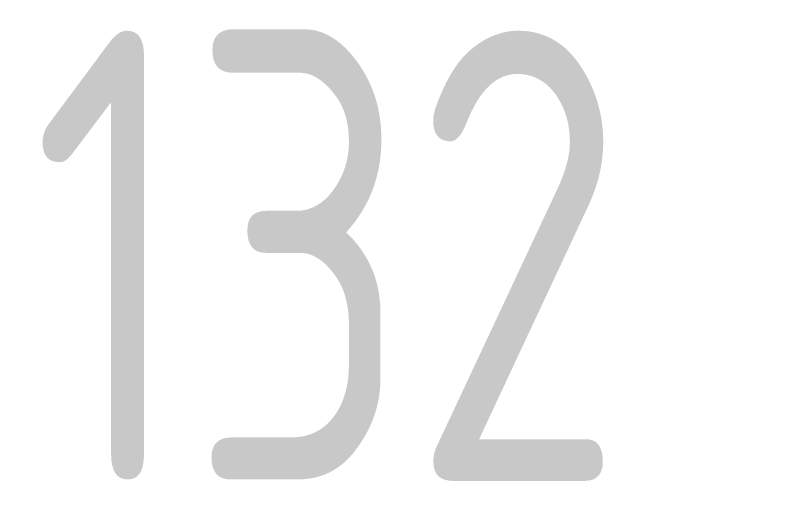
# Model space of a CAD drawing. Header units: millimetres. Extents: x -8689834 to 9419935, y 0 to 233063.
# Drawn here: x -130006 to -129490, y 111087 to 111403 of the extents above; entities that cross this region are included whole.
import ezdxf
from ezdxf import colors
from ezdxf.entities.mleader import LeaderData, LeaderLine
from ezdxf.math import Vec2, Vec3

# ---------------------------------------------------------------- set-up
doc = ezdxf.new("R2010")
doc.units = ezdxf.units.MM
doc.header["$MEASUREMENT"] = 0
doc.layers.get('0').update_dxf_attribs({"color": 250, "lineweight": 9})
doc.layers.add('АР_Отметки', color=250, linetype='Continuous', lineweight=15)
doc.layers.add('АР_Таблицы', color=250, linetype='Continuous')
doc.styles.add('ISOCPEUR', font='isocpeur.ttf', dxfattribs={"width": 0.7})
doc.styles.add('ISOCPEUR_2', font='isocpeur.ttf', dxfattribs={"width": 0.9, "height": 300})
doc.styles.add('Архитект', font='isocpeur.ttf', dxfattribs={"width": 0.8, "oblique": 8})

# ---------------------------------------------------------------- blocks, each defined once
blk = doc.blocks.new('*T692')
at = {"layer": 'АР_Таблицы', "color": 0, "linetype": 'ByBlock', "lineweight": 30, "ltscale": 100, "transparency": 16777216}
for p, q in [((0, -1500), (12954.8, -1500)), ((0, -3500), (12954.8, -3500)), ((0, -56329.23), (12954.8, -56329.23))]:
    blk.add_line(p, q, dxfattribs=at)
at = {"layer": 'АР_Таблицы', "color": 0, "linetype": 'ByBlock', "lineweight": 30, "ltscale": 500, "transparency": 16777216}
for p, q in [((0, -1500), (0, -56329.23)), ((1500, -1500), (1500, -56329.23)), ((9954.8, -1500), (9954.8, -56329.23)), ((11954.8, -1500), (11954.8, -56329.23)), ((12954.8, -1500), (12954.8, -56329.23))]:
    blk.add_line(p, q, dxfattribs=at)
at = {"layer": 'АР_Таблицы', "color": 0, "linetype": 'ByBlock', "lineweight": -2, "ltscale": 100, "transparency": 16777216}
for p, q in [((0, -4176.92), (12954.8, -4176.92)), ((0, -4853.85), (12954.8, -4853.85)), ((0, -5530.77), (12954.8, -5530.77)), ((0, -6227.69), (1500, -6227.69)), ((9954.8, -6227.69), (12954.8, -6227.69)), ((0, -6924.62), (12954.8, -6924.62)), ((0, -7621.54), (12954.8, -7621.54)), ((0, -8318.46), (12954.8, -8318.46)), ((0, -9015.38), (12954.8, -9015.38)), ((0, -9692.31), (1500, -9692.31)), ((11954.8, -9692.31), (12954.8, -9692.31)), ((0, -10369.23), (12954.8, -10369.23)), ((0, -11066.15), (1500, -11066.15)), ((11954.8, -11066.15), (12954.8, -11066.15)), ((0, -11743.08), (1500, -11743.08)), ((11954.8, -11743.08), (12954.8, -11743.08)), ((0, -12420), (1500, -12420)), ((11954.8, -12420), (12954.8, -12420)), ((0, -13096.92), (12954.8, -13096.92)), ((0, -13773.85), (12954.8, -13773.85)), ((0, -14450.77), (12954.8, -14450.77)), ((0, -15147.69), (9954.8, -15147.69)), ((11954.8, -15147.69), (12954.8, -15147.69)), ((0, -15844.62), (9954.8, -15844.62)), ((11954.8, -15844.62), (12954.8, -15844.62)), ((0, -16541.54), (9954.8, -16541.54)), ((11954.8, -16541.54), (12954.8, -16541.54)), ((0, -17238.46), (12954.8, -17238.46)), ((0, -17915.38), (12954.8, -17915.38)), ((0, -18612.31), (9954.8, -18612.31)), ((11954.8, -18612.31), (12954.8, -18612.31)), ((0, -19289.23), (12954.8, -19289.23)), ((0, -19966.15), (9954.8, -19966.15)), ((11954.8, -19966.15), (12954.8, -19966.15)), ((0, -20643.08), (12954.8, -20643.08)), ((0, -21320), (9954.8, -21320)), ((0, -21996.92), (9954.8, -21996.92)), ((11954.8, -21996.92), (12954.8, -21996.92)), ((0, -22673.85), (9954.8, -22673.85)), ((11954.8, -22673.85), (12954.8, -22673.85)), ((0, -23350.77), (1500, -23350.77)), ((11954.8, -23350.77), (12954.8, -23350.77)), ((0, -25050.77), (1500, -25050.77)), ((11954.8, -25050.77), (12954.8, -25050.77)), ((0, -25727.69), (1500, -25727.69)), ((11954.8, -25727.69), (12954.8, -25727.69)), ((0, -26404.62), (1500, -26404.62)), ((11954.8, -26404.62), (12954.8, -26404.62)), ((0, -27101.54), (1500, -27101.54)), ((11954.8, -27101.54), (12954.8, -27101.54)), ((0, -27778.46), (1500, -27778.46)), ((11954.8, -27778.46), (12954.8, -27778.46)), ((0, -28475.38), (1500, -28475.38)), ((11954.8, -28475.38), (12954.8, -28475.38)), ((0, -29172.31), (1500, -29172.31)), ((11954.8, -29172.31), (12954.8, -29172.31)), ((0, -29849.23), (1500, -29849.23)), ((11954.8, -29849.23), (12954.8, -29849.23)), ((0, -30526.15), (1500, -30526.15)), ((11954.8, -30526.15), (12954.8, -30526.15)), ((0, -31203.08), (1500, -31203.08)), ((11954.8, -31203.08), (12954.8, -31203.08)), ((0, -31900), (1500, -31900)), ((11954.8, -31900), (12954.8, -31900)), ((0, -32596.92), (1500, -32596.92)), ((11954.8, -32596.92), (12954.8, -32596.92)), ((0, -33293.85), (1500, -33293.85)), ((11954.8, -33293.85), (12954.8, -33293.85)), ((0, -33970.77), (1500, -33970.77)), ((11954.8, -33970.77), (12954.8, -33970.77)), ((0, -34647.69), (1500, -34647.69)), ((11954.8, -34647.69), (12954.8, -34647.69)), ((0, -35324.62), (1500, -35324.62)), ((11954.8, -35324.62), (12954.8, -35324.62)), ((0, -36001.54), (1500, -36001.54)), ((11954.8, -36001.54), (12954.8, -36001.54)), ((0, -36678.46), (1500, -36678.46)), ((11954.8, -36678.46), (12954.8, -36678.46)), ((0, -37355.38), (1500, -37355.38)), ((11954.8, -37355.38), (12954.8, -37355.38)), ((0, -38032.31), (1500, -38032.31)), ((11954.8, -38032.31), (12954.8, -38032.31)), ((0, -38709.23), (9954.8, -38709.23)), ((11954.8, -38709.23), (12954.8, -38709.23)), ((0, -39386.15), (1500, -39386.15)), ((11954.8, -39386.15), (12954.8, -39386.15)), ((0, -40063.08), (1500, -40063.08)), ((11954.8, -40063.08), (12954.8, -40063.08)), ((0, -40740), (1500, -40740)), ((11954.8, -40740), (12954.8, -40740)), ((0, -41416.92), (1500, -41416.92)), ((11954.8, -41416.92), (12954.8, -41416.92)), ((0, -42093.85), (1500, -42093.85)), ((11954.8, -42093.85), (12954.8, -42093.85)), ((0, -42770.77), (1500, -42770.77)), ((11954.8, -42770.77), (12954.8, -42770.77)), ((0, -43447.69), (1500, -43447.69)), ((11954.8, -43447.69), (12954.8, -43447.69)), ((0, -44124.62), (1500, -44124.62)), ((11954.8, -44124.62), (12954.8, -44124.62)), ((0, -44801.54), (1500, -44801.54)), ((11954.8, -44801.54), (12954.8, -44801.54)), ((0, -45478.46), (1500, -45478.46)), ((11954.8, -45478.46), (12954.8, -45478.46)), ((0, -46155.38), (1500, -46155.38)), ((11954.8, -46155.38), (12954.8, -46155.38)), ((0, -46832.31), (1500, -46832.31)), ((11954.8, -46832.31), (12954.8, -46832.31)), ((0, -47509.23), (1500, -47509.23)), ((11954.8, -47509.23), (12954.8, -47509.23)), ((0, -48186.15), (1500, -48186.15)), ((11954.8, -48186.15), (12954.8, -48186.15)), ((0, -48863.08), (1500, -48863.08)), ((11954.8, -48863.08), (12954.8, -48863.08)), ((0, -49540), (9954.8, -49540)), ((11954.8, -49540), (12954.8, -49540)), ((0, -50216.92), (1500, -50216.92)), ((11954.8, -50216.92), (12954.8, -50216.92)), ((0, -50893.85), (9954.8, -50893.85)), ((11954.8, -50893.85), (12954.8, -50893.85)), ((0, -51570.77), (9954.8, -51570.77)), ((11954.8, -51570.77), (12954.8, -51570.77)), ((0, -52247.69), (9954.8, -52247.69)), ((11954.8, -52247.69), (12954.8, -52247.69)), ((0, -52944.62), (9954.8, -52944.62)), ((11954.8, -52944.62), (12954.8, -52944.62)), ((0, -53621.54), (9954.8, -53621.54)), ((11954.8, -53621.54), (12954.8, -53621.54)), ((0, -54298.46), (1500, -54298.46)), ((11954.8, -54298.46), (12954.8, -54298.46)), ((0, -54975.38), (1500, -54975.38)), ((11954.8, -54975.38), (12954.8, -54975.38)), ((0, -55652.31), (1500, -55652.31))]:
    blk.add_line(p, q, dxfattribs=at)
at = {"layer": 'АР_Таблицы', "color": 0, "linetype": 'ByBlock', "lineweight": 9, "ltscale": 100, "transparency": 16777216}
for p, q in [((1500, -6227.69), (9954.8, -6227.69)), ((1500, -9692.31), (11954.8, -9692.31)), ((1500, -11066.15), (11954.8, -11066.15)), ((1500, -11743.08), (11954.8, -11743.08)), ((1500, -12420), (11954.8, -12420)), ((9954.8, -15147.69), (11954.8, -15147.69)), ((9954.8, -15844.62), (11954.8, -15844.62)), ((9954.8, -16541.54), (11954.8, -16541.54)), ((9954.8, -18612.31), (11954.8, -18612.31)), ((9954.8, -19966.15), (11954.8, -19966.15)), ((9954.8, -21320), (12954.8, -21320)), ((9954.8, -21996.92), (11954.8, -21996.92)), ((9954.8, -22673.85), (11954.8, -22673.85)), ((1500, -23350.77), (11954.8, -23350.77)), ((1500, -25050.77), (11954.8, -25050.77)), ((1500, -25727.69), (11954.8, -25727.69)), ((1500, -26404.62), (11954.8, -26404.62)), ((1500, -27101.54), (11954.8, -27101.54)), ((1500, -27778.46), (11954.8, -27778.46)), ((1500, -28475.38), (11954.8, -28475.38)), ((1500, -29172.31), (11954.8, -29172.31)), ((1500, -29849.23), (11954.8, -29849.23)), ((1500, -30526.15), (11954.8, -30526.15)), ((1500, -31203.08), (11954.8, -31203.08)), ((1500, -31900), (11954.8, -31900)), ((1500, -32596.92), (11954.8, -32596.92)), ((1500, -33293.85), (11954.8, -33293.85)), ((1500, -33970.77), (11954.8, -33970.77)), ((1500, -34647.69), (11954.8, -34647.69)), ((1500, -35324.62), (11954.8, -35324.62)), ((1500, -36001.54), (11954.8, -36001.54)), ((1500, -36678.46), (11954.8, -36678.46)), ((1500, -37355.38), (11954.8, -37355.38)), ((1500, -38032.31), (11954.8, -38032.31)), ((9954.8, -38709.23), (11954.8, -38709.23)), ((1500, -39386.15), (11954.8, -39386.15)), ((1500, -40063.08), (11954.8, -40063.08)), ((1500, -40740), (11954.8, -40740)), ((1500, -41416.92), (11954.8, -41416.92)), ((1500, -42093.85), (11954.8, -42093.85)), ((1500, -42770.77), (11954.8, -42770.77)), ((1500, -43447.69), (11954.8, -43447.69)), ((1500, -44124.62), (11954.8, -44124.62)), ((1500, -44801.54), (11954.8, -44801.54)), ((1500, -45478.46), (11954.8, -45478.46)), ((1500, -46155.38), (11954.8, -46155.38)), ((1500, -46832.31), (11954.8, -46832.31)), ((1500, -47509.23), (11954.8, -47509.23)), ((1500, -48186.15), (11954.8, -48186.15)), ((1500, -48863.08), (11954.8, -48863.08)), ((9954.8, -49540), (11954.8, -49540)), ((1500, -50216.92), (11954.8, -50216.92)), ((9954.8, -50893.85), (11954.8, -50893.85)), ((9954.8, -51570.77), (11954.8, -51570.77)), ((9954.8, -52247.69), (11954.8, -52247.69)), ((9954.8, -52944.62), (11954.8, -52944.62)), ((9954.8, -53621.54), (11954.8, -53621.54)), ((1500, -54298.46), (11954.8, -54298.46)), ((1500, -54975.38), (11954.8, -54975.38)), ((9954.8, -55652.31), (11954.8, -55652.31))]:
    blk.add_line(p, q, dxfattribs=at)
at = {"layer": 'АР_Таблицы', "color": 0, "linetype": 'ByBlock', "lineweight": 13, "ltscale": 100, "transparency": 16777216}
for p, q in [((1500, -55652.31), (9954.8, -55652.31)), ((11954.8, -55652.31), (12954.8, -55652.31))]:
    blk.add_line(p, q, dxfattribs=at)
at = {"layer": 'АР_Таблицы', "ltscale": 100, "transparency": 16777216}
for s, insert, char_height, width, attachment_point, style in [('Экспликация помещений 1-го этажа', (6477.4, -750), 500, 12854.7987, 5, 'ISOCPEUR'), ('Номер поме- щения', (750, -2500), 300, 1400, 5, 'ISOCPEUR'), ('Кат. помещения', (12454.8, -2500), 300, 900, 5, 'ISOCPEUR'), ('Площадь м2', (10954.8, -2500), 350, 1900, 5, 'ISOCPEUR'), ('Наименование', (5727.4, -2500), 300, 8354.7987, 5, 'ISOCPEUR'), ('Тамбур', (1750, -3838.46), 300, 7954.7987, 4, 'ISOCPEUR'), ('101', (750, -3838.46), 300, 1223.0769, 5, 'ISOCPEUR'), ('35.02', (10954.8, -3838.46), 300, 1500, 5, 'ISOCPEUR'), ('Коридор с рекреацией', (1750, -4515.38), 300, 7954.7987, 4, 'ISOCPEUR'), ('277,54', (10954.8, -4515.38), 300, 1500, 5, 'ISOCPEUR'), ('102', (750, -4515.38), 300, 1223.0769, 5, 'ISOCPEUR'), ('Санузел для МГН', (1750, -5192.31), 300, 7954.7987, 4, 'ISOCPEUR'), ('5,23', (10954.8, -5192.31), 300, 1500, 5, 'ISOCPEUR'), ('103', (750, -5192.31), 300, 1223.0769, 5, 'ISOCPEUR'), ('Административный кабинет тип 1 (начальная школа)', (1750, -5879.23), 300, 7954.7987, 4, 'ISOCPEUR'), ('25,91', (10954.8, -5879.23), 300, 1500, 5, 'ISOCPEUR'), ('104', (750, -5879.23), 300, 1223.0769, 5, 'ISOCPEUR'), ('Санузел для девочек (начальная школа)', (1750, -6576.15), 300, 7954.7987, 4, 'ISOCPEUR'), ('23,25', (10954.8, -6576.15), 300, 1500, 5, 'ISOCPEUR'), ('106', (750, -6576.15), 300, 1223.0769, 5, 'ISOCPEUR'), ('Гардеробная для обучающихся (основная и старшая школа)', (1750, -7273.08), 300, 7954.7987, 4, 'ISOCPEUR'), ('97,54', (10954.8, -7273.08), 300, 1500, 5, 'ISOCPEUR'), ('107', (750, -7273.08), 300, 1223.0769, 5, 'ISOCPEUR'), ('Гардеробная для обучающихся (основная и старшая школа)', (1750, -7970), 300, 7954.7987, 4, 'ISOCPEUR'), ('108', (750, -7970), 300, 1223.0769, 5, 'ISOCPEUR'), ('35.25', (10954.8, -7970), 300, 1500, 5, 'ISOCPEUR'), ('Гардеробная для обучающихся (начальная школа)', (1750, -8666.92), 300, 7954.7987, 4, 'ISOCPEUR'), ('57.49', (10954.8, -8666.92), 300, 1500, 5, 'ISOCPEUR'), ('109', (750, -8666.92), 300, 1223.0769, 5, 'ISOCPEUR'), ('Лестничная клетка (Л1)', (1750, -9353.85), 300, 7954.7987, 4, 'ISOCPEUR'), ('110', (750, -9353.85), 300, 1223.0769, 5, 'ISOCPEUR'), ('24.50', (10954.8, -9353.85), 300, 1500, 5, 'ISOCPEUR'), ('Коридор', (1750, -10030.77), 300, 7954.7987, 4, 'ISOCPEUR'), ('77,66', (10954.8, -10030.77), 300, 1500, 5, 'ISOCPEUR'), ('111', (750, -10030.77), 300, 1223.0769, 5, 'ISOCPEUR'), ('Санузел для мальчиков (начальная школа)', (1750, -10717.69), 300, 7954.7987, 4, 'ISOCPEUR'), ('12,44', (10954.8, -10717.69), 300, 1500, 5, 'ISOCPEUR'), ('112', (750, -10717.69), 300, 1223.0769, 5, 'ISOCPEUR'), ('Санузел для персонала', (1750, -11404.62), 300, 7954.7987, 4, 'ISOCPEUR'), ('113', (750, -11404.62), 300, 1223.0769, 5, 'ISOCPEUR'), ('2.78', (10954.8, -11404.62), 300, 1500, 5, 'ISOCPEUR'), ('Учебные кабинеты (начальная школа)', (1750, -12081.54), 300, 7954.7987, 4, 'ISOCPEUR'), ('114', (750, -12081.54), 300, 1223.0769, 5, 'ISOCPEUR'), ('60.20', (10954.8, -12081.54), 300, 1500, 5, 'ISOCPEUR'), ('Учебные кабинеты (начальная школа)', (1750, -12758.46), 300, 7954.7987, 4, 'ISOCPEUR'), ('115', (750, -12758.46), 300, 1223.0769, 5, 'ISOCPEUR'), ('58.33', (10954.8, -12758.46), 300, 1500, 5, 'ISOCPEUR'), ('Учебные кабинеты (начальная школа)', (1750, -13435.38), 300, 7954.7987, 4, 'ISOCPEUR'), ('58.22', (10954.8, -13435.38), 300, 1500, 5, 'ISOCPEUR'), ('117', (750, -13435.38), 300, 1223.0769, 5, 'ISOCPEUR'), ('ПУИ', (1750, -14112.31), 300, 7954.7987, 4, 'ISOCPEUR'), ('118', (750, -14112.31), 300, 1223.0769, 5, 'ISOCPEUR'), ('2.78', (10954.8, -14112.31), 300, 1500, 5, 'ISOCPEUR'), ('{\\C1;В4}', (12454.8, -14112.31), 300, 900, 5, 'ISOCPEUR'), ('Санузел для девочек (начальная школа)', (1750, -14799.23), 300, 7954.7987, 4, 'ISOCPEUR'), ('119', (750, -14799.23), 300, 1223.0769, 5, 'ISOCPEUR'), ('12.44', (10954.8, -14799.23), 300, 1500, 5, 'ISOCPEUR'), ('Коридор с рекреацией (основная и старшая школа)', (1750, -15496.15), 300, 7954.7987, 4, 'ISOCPEUR'), ('120', (750, -15496.15), 300, 1223.0769, 5, 'ISOCPEUR'), ('95.10', (10954.8, -15496.15), 300, 1500, 5, 'ISOCPEUR'), ('Комната охраны (с диспетчерским пунктом)', (1750, -16193.08), 300, 7954.7987, 4, 'ISOCPEUR'), ('122', (750, -16193.08), 300, 1223.0769, 5, 'ISOCPEUR'), ('23.43', (10954.8, -16193.08), 300, 1500, 5, 'ISOCPEUR'), ('Гардеробная комната (для учителей)', (1750, -16890), 300, 7954.7987, 4, 'ISOCPEUR'), ('123', (750, -16890), 300, 1223.0769, 5, 'ISOCPEUR'), ('9.86', (10954.8, -16890), 300, 1500, 5, 'ISOCPEUR'), ('Помещение связи', (1750, -17576.92), 300, 7954.7987, 4, 'ISOCPEUR'), ('9,47', (10954.8, -17576.92), 300, 1500, 5, 'ISOCPEUR'), ('124', (750, -17576.92), 300, 1223.0769, 5, 'ISOCPEUR'), ('{\\Q0;\\W0.7;\\C1;В4}', (12454.8, -17576.92), 300, 900, 5, 'Архитект'), ('Санузел для мальчиков (начальная школа)', (1750, -18263.85), 300, 7954.7987, 4, 'ISOCPEUR'), ('21,73', (10954.8, -18263.85), 300, 1500, 5, 'ISOCPEUR'), ('125', (750, -18263.85), 300, 1223.0769, 5, 'ISOCPEUR'), ('Учебные кабинеты (начальная школа)', (1750, -18950.77), 300, 7954.7987, 4, 'ISOCPEUR'), ('57,26', (10954.8, -18950.77), 300, 1500, 5, 'ISOCPEUR'), ('127', (750, -18950.77), 300, 1223.0769, 5, 'ISOCPEUR'), ('Учебные кабинеты (начальная школа)', (1750, -19627.69), 300, 7954.7987, 4, 'ISOCPEUR'), ('53,71', (10954.8, -19627.69), 300, 1500, 5, 'ISOCPEUR'), ('128', (750, -19627.69), 300, 1223.0769, 5, 'ISOCPEUR'), ('Учебные кабинеты (начальная школа)', (1750, -20304.62), 300, 7954.7987, 4, 'ISOCPEUR'), ('58,81', (10954.8, -20304.62), 300, 1500, 5, 'ISOCPEUR'), ('129', (750, -20304.62), 300, 1223.0769, 5, 'ISOCPEUR'), ('Коридор с рекреацией', (1750, -20981.54), 300, 7954.7987, 4, 'ISOCPEUR'), ('117,57', (10954.8, -20981.54), 300, 1500, 5, 'ISOCPEUR'), ('130', (750, -20981.54), 300, 1223.0769, 5, 'ISOCPEUR'), ('27,18', (10954.8, -21658.46), 300, 1500, 5, 'ISOCPEUR'), ('131', (750, -21658.46), 300, 1223.0769, 5, 'ISOCPEUR'), ('Лестничная клетка Тип Н2', (1750, -21658.46), 300, 7954.7987, 4, 'ISOCPEUR'), ('42,02', (10954.8, -22335.38), 300, 1500, 5, 'ISOCPEUR'), ('Вестибюль', (1750, -22335.38), 300, 7954.7987, 4, 'ISOCPEUR'), ('132', (750, -22335.38), 300, 1223.0769, 5, 'ISOCPEUR'), ('Электрощитовая', (1750, -23012.31), 300, 7954.7987, 4, 'ISOCPEUR'), ('16,24', (10954.8, -23012.31), 300, 1500, 5, 'ISOCPEUR'), ('133', (750, -23012.31), 300, 1223.0769, 5, 'ISOCPEUR'), ('{\\C240;\\c2367469;В3}', (12454.8, -23012.31), 300, 900, 5, 'ISOCPEUR'), ('Место для приготовления дезинфицирующих растворов и хранения уборочного инвентаря, предназначенных для помещений медицинского назначения', (1750, -24200.77), 300, 7954.7987, 4, 'ISOCPEUR'), ('7,76', (10954.8, -24200.77), 300, 1500, 5, 'ISOCPEUR'), ('134', (750, -24200.77), 300, 1223.0769, 5, 'ISOCPEUR'), ('{\\C1;В4}', (12454.8, -24200.77), 300, 900, 5, 'ISOCPEUR'), ('Туалет медблока', (1750, -25389.23), 300, 7954.7987, 4, 'ISOCPEUR'), ('4,31', (10954.8, -25389.23), 300, 1500, 5, 'ISOCPEUR'), ('134.1', (750, -25389.23), 300, 1223.0769, 5, 'ISOCPEUR'), ('Кабинет врача', (1750, -26066.15), 300, 7954.7987, 4, 'ISOCPEUR'), ('27,00', (10954.8, -26066.15), 300, 1500, 5, 'ISOCPEUR'), ('135', (750, -26066.15), 300, 1223.0769, 5, 'ISOCPEUR'), ('Процедурный (прививочный) кабинет', (1750, -26753.08), 300, 7954.7987, 4, 'ISOCPEUR'), ('20,88', (10954.8, -26753.08), 300, 1500, 5, 'ISOCPEUR'), ('136', (750, -26753.08), 300, 1223.0769, 5, 'ISOCPEUR'), ('Коридор', (1750, -27440), 300, 7954.7987, 4, 'ISOCPEUR'), ('26,06', (10954.8, -27440), 300, 1500, 5, 'ISOCPEUR'), ('137', (750, -27440), 300, 1223.0769, 5, 'ISOCPEUR'), ('Комната инструктора ', (1750, -28126.92), 300, 7954.7987, 4, 'ISOCPEUR'), ('12,07', (10954.8, -28126.92), 300, 1500, 5, 'ISOCPEUR'), ('138', (750, -28126.92), 300, 1223.0769, 5, 'ISOCPEUR'), ('Санузел с душем', (1750, -28823.85), 300, 7954.7987, 4, 'ISOCPEUR'), ('7,03', (10954.8, -28823.85), 300, 1500, 5, 'ISOCPEUR'), ('138.1', (750, -28823.85), 300, 1223.0769, 5, 'ISOCPEUR'), ('6,79', (10954.8, -29510.77), 300, 1500, 5, 'ISOCPEUR'), ('ПУИ', (1750, -29510.77), 300, 7954.7987, 4, 'ISOCPEUR'), ('139', (750, -29510.77), 300, 1223.0769, 5, 'ISOCPEUR'), ('{\\C1;В4}', (12454.8, -29510.77), 300, 900, 5, 'ISOCPEUR'), ('Санузел для персонала', (1750, -30187.69), 300, 7954.7987, 4, 'ISOCPEUR'), ('3,27', (10954.8, -30187.69), 300, 1500, 5, 'ISOCPEUR'), ('140', (750, -30187.69), 300, 1223.0769, 5, 'ISOCPEUR'), ('Помещение связи', (1750, -30864.62), 300, 7954.7987, 4, 'ISOCPEUR'), ('12,01', (10954.8, -30864.62), 300, 1500, 5, 'ISOCPEUR'), ('141', (750, -30864.62), 300, 1223.0769, 5, 'ISOCPEUR'), ('{\\C240;\\c2367469;В3}', (12454.8, -30864.62), 300, 900, 5, 'ISOCPEUR'), ('Помещение для персонала ', (1750, -31551.54), 300, 7954.7987, 4, 'ISOCPEUR'), ('11,87', (10954.8, -31551.54), 300, 1500, 5, 'ISOCPEUR'), ('142', (750, -31551.54), 300, 1223.0769, 5, 'ISOCPEUR'), ('Санузел для персонала', (1750, -32248.46), 300, 7954.7987, 4, 'ISOCPEUR'), ('2,01', (10954.8, -32248.46), 300, 1500, 5, 'ISOCPEUR'), ('142.1', (750, -32248.46), 300, 1223.0769, 5, 'ISOCPEUR'), ('Душевая', (1750, -32945.38), 300, 7954.7987, 4, 'ISOCPEUR'), ('2,29', (10954.8, -32945.38), 300, 1500, 5, 'ISOCPEUR'), ('142.2', (750, -32945.38), 300, 1223.0769, 5, 'ISOCPEUR'), ('4,85', (10954.8, -33632.31), 300, 1500, 5, 'ISOCPEUR'), ('143', (750, -33632.31), 300, 1223.0769, 5, 'ISOCPEUR'), ('ПУИ', (1750, -33632.31), 300, 7954.7987, 4, 'ISOCPEUR'), ('{\\C1;В4}', (12454.8, -33632.31), 300, 900, 5, 'ISOCPEUR'), ('Помещение для временного хранения пищевых отходов', (1750, -34309.23), 300, 7954.7987, 4, 'ISOCPEUR'), ('6,01', (10954.8, -34309.23), 300, 1500, 5, 'ISOCPEUR'), ('144', (750, -34309.23), 300, 1223.0769, 5, 'ISOCPEUR'), ('{\\C1;В4}', (12454.8, -34309.23), 300, 900, 5, 'ISOCPEUR'), ('Кладовая и моечная оборотной тары', (1750, -34986.15), 300, 7954.7987, 4, 'ISOCPEUR'), ('6,92', (10954.8, -34986.15), 300, 1500, 5, 'ISOCPEUR'), ('145', (750, -34986.15), 300, 1223.0769, 5, 'ISOCPEUR'), ('{\\C1;В4}', (12454.8, -34986.15), 300, 900, 5, 'ISOCPEUR'), ('Загрузочный цех', (1750, -35663.08), 300, 7954.7987, 4, 'ISOCPEUR'), ('7,45', (10954.8, -35663.08), 300, 1500, 5, 'ISOCPEUR'), ('146', (750, -35663.08), 300, 1223.0769, 5, 'ISOCPEUR'), ('{\\C1;В4}', (12454.8, -35663.08), 300, 900, 5, 'ISOCPEUR'), ('Коридор ', (1750, -36340), 300, 7954.7987, 4, 'ISOCPEUR'), ('28,66', (10954.8, -36340), 300, 1500, 5, 'ISOCPEUR'), ('147', (750, -36340), 300, 1223.0769, 5, 'ISOCPEUR'), ('Помещение с холодильным оборудованием', (1750, -37016.92), 300, 7954.7987, 4, 'ISOCPEUR'), ('26,78', (10954.8, -37016.92), 300, 1500, 5, 'ISOCPEUR'), ('147.1', (750, -37016.92), 300, 1223.0769, 5, 'ISOCPEUR'), ('{\\C1;В3}', (12454.8, -37016.92), 300, 900, 5, 'ISOCPEUR'), ('Кладовая сухих продуктов', (1750, -37693.85), 300, 7954.7987, 4, 'ISOCPEUR'), ('10,81', (10954.8, -37693.85), 300, 1500, 5, 'ISOCPEUR'), ('148', (750, -37693.85), 300, 1223.0769, 5, 'ISOCPEUR'), ('{\\C1;В3}', (12454.8, -37693.85), 300, 900, 5, 'ISOCPEUR'), ('Доготовочный цех', (1750, -38370.77), 300, 7954.7987, 4, 'ISOCPEUR'), ('15,16', (10954.8, -38370.77), 300, 1500, 5, 'ISOCPEUR'), ('149', (750, -38370.77), 300, 1223.0769, 5, 'ISOCPEUR'), ('{\\C1;В3}', (12454.8, -38370.77), 300, 900, 5, 'ISOCPEUR'), ('Горячий цех', (1750, -39047.69), 300, 7954.7987, 4, 'ISOCPEUR'), ('39,25', (10954.8, -39047.69), 300, 1500, 5, 'ISOCPEUR'), ('{\\C1;В3}', (12454.8, -39047.69), 300, 900, 5, 'ISOCPEUR'), ('150', (750, -39047.69), 300, 1223.0769, 5, 'ISOCPEUR'), ('Моечная для кухонной посуды', (1750, -39724.62), 300, 7954.7987, 4, 'ISOCPEUR'), ('9,75', (10954.8, -39724.62), 300, 1500, 5, 'ISOCPEUR'), ('{\\C1;Д}', (12454.8, -39724.62), 300, 900, 5, 'ISOCPEUR'), ('151', (750, -39724.62), 300, 1223.0769, 5, 'ISOCPEUR'), ('Моечная для столовой посуды', (1750, -40401.54), 300, 7954.7987, 4, 'ISOCPEUR'), ('34,78', (10954.8, -40401.54), 300, 1500, 5, 'ISOCPEUR'), ('{\\C1;Д}', (12454.8, -40401.54), 300, 900, 5, 'ISOCPEUR'), ('152', (750, -40401.54), 300, 1223.0769, 5, 'ISOCPEUR'), ('Предмоечная ', (1750, -41078.46), 300, 7954.7987, 4, 'ISOCPEUR'), ('5,48', (10954.8, -41078.46), 300, 1500, 5, 'ISOCPEUR'), ('{\\C1;Д}', (12454.8, -41078.46), 300, 900, 5, 'ISOCPEUR'), ('152.1', (750, -41078.46), 300, 1223.0769, 5, 'ISOCPEUR'), ('Холодный цех', (1750, -41755.38), 300, 7954.7987, 4, 'ISOCPEUR'), ('15,96', (10954.8, -41755.38), 300, 1500, 5, 'ISOCPEUR'), ('153', (750, -41755.38), 300, 1223.0769, 5, 'ISOCPEUR'), ('{\\C1;В3}', (12454.8, -41755.38), 300, 900, 5, 'ISOCPEUR'), ('178,91', (10954.8, -42432.31), 300, 1500, 5, 'ISOCPEUR'), ('Обеденный зал', (1750, -42432.31), 300, 7954.7987, 4, 'ISOCPEUR'), ('154', (750, -42432.31), 300, 1223.0769, 5, 'ISOCPEUR'), ('11,10', (10954.8, -43109.23), 300, 1500, 5, 'ISOCPEUR'), ('Раздевальная для мальчиков', (1750, -43109.23), 300, 7954.7987, 4, 'ISOCPEUR'), ('155', (750, -43109.23), 300, 1223.0769, 5, 'ISOCPEUR'), ('Санузел для мальчиков', (1750, -43786.15), 300, 7954.7987, 4, 'ISOCPEUR'), ('2,16', (10954.8, -43786.15), 300, 1500, 5, 'ISOCPEUR'), ('156', (750, -43786.15), 300, 1223.0769, 5, 'ISOCPEUR'), ('Санузел для девочек', (1750, -44463.08), 300, 7954.7987, 4, 'ISOCPEUR'), ('2,10', (10954.8, -44463.08), 300, 1500, 5, 'ISOCPEUR'), ('157', (750, -44463.08), 300, 1223.0769, 5, 'ISOCPEUR'), ('Душевые для мальчиков', (1750, -45140), 300, 7954.7987, 4, 'ISOCPEUR'), ('4,15', (10954.8, -45140), 300, 1500, 5, 'ISOCPEUR'), ('158', (750, -45140), 300, 1223.0769, 5, 'ISOCPEUR'), ('Душевые для девочек', (1750, -45816.92), 300, 7954.7987, 4, 'ISOCPEUR'), ('4,16', (10954.8, -45816.92), 300, 1500, 5, 'ISOCPEUR'), ('159', (750, -45816.92), 300, 1223.0769, 5, 'ISOCPEUR'), ('Санузел для мальчиков', (1750, -46493.85), 300, 7954.7987, 4, 'ISOCPEUR'), ('8,71', (10954.8, -46493.85), 300, 1500, 5, 'ISOCPEUR'), ('160', (750, -46493.85), 300, 1223.0769, 5, 'ISOCPEUR'), ('Санузел для девочек', (1750, -47170.77), 300, 7954.7987, 4, 'ISOCPEUR'), ('9,76', (10954.8, -47170.77), 300, 1500, 5, 'ISOCPEUR'), ('161', (750, -47170.77), 300, 1223.0769, 5, 'ISOCPEUR'), ('17,10', (10954.8, -47847.69), 300, 1500, 5, 'ISOCPEUR'), ('Раздевальная для девочек', (1750, -47847.69), 300, 7954.7987, 4, 'ISOCPEUR'), ('162', (750, -47847.69), 300, 1223.0769, 5, 'ISOCPEUR'), ('Лестничная клетка (Л1)', (1750, -48524.62), 300, 7954.7987, 4, 'ISOCPEUR'), ('21,00', (10954.8, -48524.62), 300, 1500, 5, 'ISOCPEUR'), ('163', (750, -48524.62), 300, 1223.0769, 5, 'ISOCPEUR'), ('Техническое помещение', (1750, -49201.54), 300, 7954.7987, 4, 'ISOCPEUR'), ('164', (750, -49201.54), 300, 1223.0769, 5, 'ISOCPEUR'), ('4.16', (10954.8, -49201.54), 300, 1500, 5, 'ISOCPEUR'), ('{\\C1;В4}', (12454.8, -49201.54), 300, 900, 5, 'ISOCPEUR'), ('Снарядная', (1750, -49878.46), 300, 7954.7987, 4, 'ISOCPEUR'), ('21,21', (10954.8, -49878.46), 300, 1500, 5, 'ISOCPEUR'), ('{\\C1;В3}', (12454.8, -49878.46), 300, 900, 5, 'ISOCPEUR'), ('165', (750, -49878.46), 300, 1223.0769, 5, 'ISOCPEUR'), ('{\\C256;\\c0;ПУИ}', (1750, -50555.38), 300, 7954.7987, 4, 'ISOCPEUR'), ('166', (750, -50555.38), 300, 1223.0769, 5, 'ISOCPEUR'), ('4.30', (10954.8, -50555.38), 300, 1500, 5, 'ISOCPEUR'), ('{\\C1;В4}', (12454.8, -50555.38), 300, 900, 5, 'ISOCPEUR'), ('Универсальный спортивный зал', (1750, -51232.31), 300, 7954.7987, 4, 'ISOCPEUR'), ('167', (750, -51232.31), 300, 1223.0769, 5, 'ISOCPEUR'), ('270.82', (10954.8, -51232.31), 300, 1500, 5, 'ISOCPEUR'), ('Лестничная клетка (Л1)', (1750, -51909.23), 300, 7954.7987, 4, 'ISOCPEUR'), ('168', (750, -51909.23), 300, 1223.0769, 5, 'ISOCPEUR'), ('25.50', (10954.8, -51909.23), 300, 1500, 5, 'ISOCPEUR'), ('Коридор и рекреация (основная и старшая школа)', (1750, -52596.15), 300, 7954.7987, 4, 'ISOCPEUR'), ('281.24', (10954.8, -52596.15), 300, 1500, 5, 'ISOCPEUR'), ('169', (750, -52596.15), 300, 1223.0769, 5, 'ISOCPEUR'), ('Тех. помещение', (1750, -53283.08), 300, 7954.7987, 4, 'ISOCPEUR'), ('171', (750, -53283.08), 300, 1223.0769, 5, 'ISOCPEUR'), ('3.93', (10954.8, -53283.08), 300, 1500, 5, 'ISOCPEUR'), ('{\\C1;В4}', (12454.8, -53283.08), 300, 900, 5, 'ISOCPEUR'), ('Лестничная клетка (Л1)', (1750, -53960), 300, 7954.7987, 4, 'ISOCPEUR'), ('172', (750, -53960), 300, 1223.0769, 5, 'ISOCPEUR'), ('21.00', (10954.8, -53960), 300, 1500, 5, 'ISOCPEUR'), ('Тамбур', (1750, -54636.92), 300, 7954.7987, 4, 'ISOCPEUR'), ('172.1', (750, -54636.92), 300, 1223.0769, 5, 'ISOCPEUR')]:
    blk.add_mtext(s, dxfattribs=dict(at, insert=insert, char_height=char_height, width=width, attachment_point=attachment_point, style=style))
at = {"layer": 'АР_Таблицы', "ltscale": 500, "transparency": 16777216}
for s, insert, char_height, width, attachment_point, style in [('4.48', (10954.8, -54636.92), 300, 1500, 5, 'ISOCPEUR'), ('{\\Q0;\\W0.7;Электрощитовая}', (1750, -55313.85), 300, 7954.7987, 4, 'Архитект'), ('173', (750, -55313.85), 300, 1223.0769, 5, 'ISOCPEUR'), ('17.34', (10954.8, -55313.85), 300, 1500, 5, 'ISOCPEUR'), ('{\\C240;\\c2367469;В3}', (12454.8, -55313.85), 300, 900, 5, 'ISOCPEUR'), ('Всего', (9704.8, -55990.77), 300, 7954.7987, 6, 'ISOCPEUR'), ('2667.3', (10954.8, -55990.77), 250, 1980, 5, 'ISOCPEUR_2')]:
    blk.add_mtext(s, dxfattribs=dict(at, insert=insert, char_height=char_height, width=width, attachment_point=attachment_point, style=style))
blk = doc.blocks.new('_DotSmall')
at = {"color": 0, "linetype": 'ByBlock', "const_width": 0.5}
blk.add_lwpolyline([(-0.0625, 0, 1), (0.0625, 0, 1)], format="xyb", close=True, dxfattribs=at)

msp = doc.modelspace()

# ---------------------------------------------------------------- block references
msp.add_blockref('*T692', (-130547, 133578.4))

# ---------------------------------------------------------------- leaders
at = {"layer": 'АР_Отметки'}
ml = msp.add_multileader_mtext('Standard', dxfattribs=at)
ml.set_content('-0,180', color=256, style='ISOCPEUR')
ml.set_leader_properties(color=256, linetype='Continuous', lineweight=-1)
ml.set_arrow_properties(name='DOTSMALL')
ml.build(insert=Vec2(0, 0))
ml.multileader.update_dxf_attribs({"has_text_frame": 1, "text_left_attachment_type": 4, "text_right_attachment_type": 4, "dogleg_length": 100, "arrow_head_size": 180})
ctx = ml.context
ctx.base_point, ctx.char_height, ctx.arrow_head_size, ctx.landing_gap_size, ctx.plane_origin = Vec3(-187330.859, 132104.907), 250, 180, 50, Vec3(-189492.071, 131156.158)
ctx.left_attachment, ctx.right_attachment = 4, 4
notes = []
notes.append((ctx, [(0, (0, 0, 0), (0, 0), (1, 0), 1, [])]))
ctx.mtext.insert, ctx.mtext.width, ctx.mtext.line_spacing_style, ctx.mtext.flow_direction = Vec3(-187280.859, 132438.24), 852.69703, 2, 5
ml = msp.add_multileader_mtext('Standard', dxfattribs=at)
ml.set_content('-1,140', color=256, style='ISOCPEUR')
ml.set_leader_properties(color=256, linetype='Continuous', lineweight=-1)
ml.set_arrow_properties(name='DOTSMALL')
ml.build(insert=Vec2(0, 0))
ml.multileader.update_dxf_attribs({"has_text_frame": 1, "text_left_attachment_type": 4, "text_right_attachment_type": 4, "dogleg_length": 100, "arrow_head_size": 180})
ctx = ml.context
ctx.base_point, ctx.char_height, ctx.arrow_head_size, ctx.landing_gap_size, ctx.plane_origin = Vec3(-177632.947, 129806.927), 250, 180, 50, Vec3(-177725.514, 129707.918)
ctx.left_attachment, ctx.right_attachment = 4, 4
notes.append((ctx, [(0, (0, 0, 0), (0, 0), (1, 0), 1, [])]))
ctx.mtext.insert, ctx.mtext.width, ctx.mtext.line_spacing_style, ctx.mtext.flow_direction = Vec3(-177582.947, 130140.261), 852.69703, 2, 5
ml = msp.add_multileader_mtext('Standard', dxfattribs=at)
ml.set_content('-0,180', color=256, style='ISOCPEUR')
ml.set_leader_properties(color=256, linetype='Continuous', lineweight=-1)
ml.set_arrow_properties(name='DOTSMALL')
ml.build(insert=Vec2(0, 0))
ml.multileader.update_dxf_attribs({"has_text_frame": 1, "text_left_attachment_type": 4, "text_right_attachment_type": 4, "dogleg_length": 100, "arrow_head_size": 180})
ctx = ml.context
ctx.base_point, ctx.char_height, ctx.arrow_head_size, ctx.landing_gap_size, ctx.plane_origin = Vec3(-186007.86, 129680.963), 250, 180, 50, Vec3(-188169.073, 128732.214)
ctx.left_attachment, ctx.right_attachment = 4, 4
notes.append((ctx, [(0, (0, 0, 0), (0, 0), (1, 0), 1, [])]))
ctx.mtext.insert, ctx.mtext.width, ctx.mtext.line_spacing_style, ctx.mtext.flow_direction = Vec3(-185957.86, 130014.296), 852.69703, 2, 5
ml = msp.add_multileader_mtext('Standard', dxfattribs=at)
ml.set_content('Л.4', color=256, style='ISOCPEUR')
ml.set_leader_properties(color=256, linetype='Continuous', lineweight=-1)
ml.set_arrow_properties(name='DOTSMALL')
ml.build(insert=Vec2(0, 0))
ml.multileader.update_dxf_attribs({"has_text_frame": 1, "text_left_attachment_type": 4, "text_right_attachment_type": 4, "dogleg_length": 100, "arrow_head_size": 180})
ctx = ml.context
ctx.base_point, ctx.char_height, ctx.arrow_head_size, ctx.landing_gap_size, ctx.plane_origin = Vec3(-184816.284, 129601.585), 250, 180, 50, Vec3(-159580.366, 117978.465)
ctx.left_attachment, ctx.right_attachment = 4, 4
notes.append((ctx, [(0, (0, 0, 0), (0, 0), (1, 0), 1, [])]))
ctx.mtext.insert, ctx.mtext.width, ctx.mtext.line_spacing_style, ctx.mtext.flow_direction = Vec3(-184766.284, 129934.918), 852.69703, 2, 5
ml = msp.add_multileader_mtext('Standard', dxfattribs=at)
ml.set_content('-0,180', color=256, style='ISOCPEUR')
ml.set_leader_properties(color=256, linetype='Continuous', lineweight=-1)
ml.set_arrow_properties(name='DOTSMALL')
ml.build(insert=Vec2(0, 0))
ml.multileader.update_dxf_attribs({"has_text_frame": 1, "text_left_attachment_type": 4, "text_right_attachment_type": 4, "dogleg_length": 100, "arrow_head_size": 180})
ctx = ml.context
ctx.base_point, ctx.char_height, ctx.arrow_head_size, ctx.landing_gap_size, ctx.plane_origin = Vec3(-195902.064, 128915.242), 250, 180, 50, Vec3(-198063.277, 127966.493)
ctx.left_attachment, ctx.right_attachment = 4, 4
notes.append((ctx, [(0, (0, 0, 0), (0, 0), (1, 0), 1, [])]))
ctx.mtext.insert, ctx.mtext.width, ctx.mtext.line_spacing_style, ctx.mtext.flow_direction = Vec3(-195852.064, 129248.575), 852.69703, 2, 5
ml = msp.add_multileader_mtext('Standard', dxfattribs=at)
ml.set_content('-1,140', color=256, style='ISOCPEUR')
ml.set_leader_properties(color=256, linetype='Continuous', lineweight=-1)
ml.set_arrow_properties(name='DOTSMALL')
ml.build(insert=Vec2(0, 0))
ml.multileader.update_dxf_attribs({"has_text_frame": 1, "text_left_attachment_type": 4, "text_right_attachment_type": 4, "dogleg_length": 100, "arrow_head_size": 180})
ctx = ml.context
ctx.base_point, ctx.char_height, ctx.arrow_head_size, ctx.landing_gap_size, ctx.plane_origin = Vec3(-180313.722, 128673.322, 0), 250, 180, 50, Vec3(-180395.116, 128959.463, 0)
ctx.left_attachment, ctx.right_attachment = 4, 4
notes.append((ctx, [(0, (0, 0, 0), (0, 0), (1, 0), 1, [])]))
ctx.mtext.insert, ctx.mtext.width, ctx.mtext.line_spacing_style, ctx.mtext.flow_direction = Vec3(-180263.722, 129006.655, 0), 852.69703, 2, 5
ml = msp.add_multileader_mtext('Standard', dxfattribs=at)
ml.set_content('Л.5', color=256, style='ISOCPEUR')
ml.set_leader_properties(color=256, linetype='Continuous', lineweight=-1)
ml.set_arrow_properties(name='DOTSMALL')
ml.build(insert=Vec2(0, 0))
ml.multileader.update_dxf_attribs({"has_text_frame": 1, "text_left_attachment_type": 4, "text_right_attachment_type": 4, "dogleg_length": 100, "arrow_head_size": 180})
ctx = ml.context
ctx.base_point, ctx.char_height, ctx.arrow_head_size, ctx.landing_gap_size, ctx.plane_origin = Vec3(-156726.191, 125681.948), 250, 180, 50, Vec3(-131490.273, 114058.828)
ctx.left_attachment, ctx.right_attachment = 4, 4
notes.append((ctx, [(0, (0, 0, 0), (0, 0), (1, 0), 1, [])]))
ctx.mtext.insert, ctx.mtext.width, ctx.mtext.line_spacing_style, ctx.mtext.flow_direction = Vec3(-156676.191, 126015.281), 852.69703, 2, 5
ml = msp.add_multileader_mtext('Standard', dxfattribs=at)
ml.set_content('-0,180', color=256, style='ISOCPEUR')
ml.set_leader_properties(color=256, linetype='Continuous', lineweight=-1)
ml.set_arrow_properties(name='DOTSMALL')
ml.build(insert=Vec2(0, 0))
ml.multileader.update_dxf_attribs({"has_text_frame": 1, "text_left_attachment_type": 4, "text_right_attachment_type": 4, "dogleg_length": 100, "arrow_head_size": 180})
ctx = ml.context
ctx.base_point, ctx.char_height, ctx.arrow_head_size, ctx.landing_gap_size, ctx.plane_origin = Vec3(-204920.729, 122356.468), 250, 180, 50, Vec3(-207081.941, 121407.719)
ctx.left_attachment, ctx.right_attachment = 4, 4
notes.append((ctx, [(0, (0, 0, 0), (0, 0), (1, 0), 1, [])]))
ctx.mtext.insert, ctx.mtext.width, ctx.mtext.line_spacing_style, ctx.mtext.flow_direction = Vec3(-204870.729, 122689.802), 852.69703, 2, 5
ml = msp.add_multileader_mtext('Standard', dxfattribs=at)
ml.set_content('0,000', color=256, style='ISOCPEUR')
ml.set_leader_properties(color=256, linetype='Continuous', lineweight=-1)
ml.set_arrow_properties(name='DOTSMALL')
ml.build(insert=Vec2(0, 0))
ml.multileader.update_dxf_attribs({"has_text_frame": 1, "text_left_attachment_type": 4, "text_right_attachment_type": 4, "dogleg_length": 100, "arrow_head_size": 180})
ctx = ml.context
ctx.base_point, ctx.char_height, ctx.arrow_head_size, ctx.landing_gap_size, ctx.plane_origin = Vec3(-186893.33, 121409.367), 250, 180, 50, Vec3(-189054.543, 120460.618)
ctx.left_attachment, ctx.right_attachment = 4, 4
notes.append((ctx, [(0, (0, 0, 0), (0, 0), (1, 0), 1, [])]))
ctx.mtext.insert, ctx.mtext.width, ctx.mtext.line_spacing_style, ctx.mtext.flow_direction = Vec3(-186843.33, 121742.7), 852.69703, 2, 5
ml = msp.add_multileader_mtext('Standard', dxfattribs=at)
ml.set_content('-0,180', color=256, style='ISOCPEUR')
ml.set_leader_properties(color=256, linetype='Continuous', lineweight=-1)
ml.set_arrow_properties(name='DOTSMALL')
ml.build(insert=Vec2(0, 0))
ml.multileader.update_dxf_attribs({"has_text_frame": 1, "text_left_attachment_type": 4, "text_right_attachment_type": 4, "dogleg_length": 100, "arrow_head_size": 180})
ctx = ml.context
ctx.base_point, ctx.char_height, ctx.arrow_head_size, ctx.landing_gap_size, ctx.plane_origin = Vec3(-153774.002, 119984.014), 250, 180, 50, Vec3(-155935.214, 119035.265)
ctx.left_attachment, ctx.right_attachment = 4, 4
notes.append((ctx, [(0, (0, 0, 0), (0, 0), (1, 0), 1, [])]))
ctx.mtext.insert, ctx.mtext.width, ctx.mtext.line_spacing_style, ctx.mtext.flow_direction = Vec3(-153724.002, 120317.347), 852.69703, 2, 5
ml = msp.add_multileader_mtext('Standard', dxfattribs=at)
ml.set_content('-0,180', color=256, style='ISOCPEUR')
ml.set_leader_properties(color=256, linetype='Continuous', lineweight=-1)
ml.set_arrow_properties(name='DOTSMALL')
ml.build(insert=Vec2(0, 0))
ml.multileader.update_dxf_attribs({"has_text_frame": 1, "text_left_attachment_type": 4, "text_right_attachment_type": 4, "dogleg_length": 100, "arrow_head_size": 180})
ctx = ml.context
ctx.base_point, ctx.char_height, ctx.arrow_head_size, ctx.landing_gap_size, ctx.plane_origin = Vec3(-156621.183, 119594.936), 250, 180, 50, Vec3(-158782.396, 118646.187)
ctx.left_attachment, ctx.right_attachment = 4, 4
notes.append((ctx, [(0, (0, 0, 0), (0, 0), (1, 0), 1, [])]))
ctx.mtext.insert, ctx.mtext.width, ctx.mtext.line_spacing_style, ctx.mtext.flow_direction = Vec3(-156571.183, 119928.27), 852.69703, 2, 5
ml = msp.add_multileader_mtext('Standard', dxfattribs=at)
ml.set_content('-2,650', color=256, style='ISOCPEUR')
ml.set_leader_properties(color=256, linetype='Continuous', lineweight=-1)
ml.set_arrow_properties(name='DOTSMALL')
ml.build(insert=Vec2(0, 0))
ml.multileader.update_dxf_attribs({"has_text_frame": 1, "text_left_attachment_type": 4, "text_right_attachment_type": 4, "dogleg_length": 100, "arrow_head_size": 180})
ctx = ml.context
ctx.base_point, ctx.char_height, ctx.arrow_head_size, ctx.landing_gap_size, ctx.plane_origin = Vec3(-167735.956, 114298.542), 250, 180, 50, Vec3(-169596.67, 113652.064)
ctx.left_attachment, ctx.right_attachment = 4, 4
notes.append((ctx, [(0, (0, 0, 0), (0, 0), (1, 0), 1, [])]))
ctx.mtext.insert, ctx.mtext.width, ctx.mtext.line_spacing_style, ctx.mtext.flow_direction = Vec3(-167685.956, 114631.876), 852.69703, 2, 5
ml = msp.add_multileader_mtext('Standard', dxfattribs=at)
ml.set_content('-0,180', color=256, style='ISOCPEUR')
ml.set_leader_properties(color=256, linetype='Continuous', lineweight=-1)
ml.set_arrow_properties(name='DOTSMALL')
ml.build(insert=Vec2(0, 0))
ml.multileader.update_dxf_attribs({"has_text_frame": 1, "text_left_attachment_type": 4, "text_right_attachment_type": 4, "dogleg_length": 100, "arrow_head_size": 180})
ctx = ml.context
ctx.base_point, ctx.char_height, ctx.arrow_head_size, ctx.landing_gap_size, ctx.plane_origin = Vec3(-196036.46, 113004.396), 250, 180, 50, Vec3(-198197.672, 112055.647)
ctx.left_attachment, ctx.right_attachment = 4, 4
notes.append((ctx, [(0, (0, 0, 0), (0, 0), (1, 0), 1, [])]))
ctx.mtext.insert, ctx.mtext.width, ctx.mtext.line_spacing_style, ctx.mtext.flow_direction = Vec3(-195986.46, 113337.73), 852.69703, 2, 5
for ctx, leaders in notes:
    for number, flags, end, landing, length, lines in leaders:
        leader = LeaderData()
        leader.index, (leader.has_last_leader_line, leader.has_dogleg_vector, leader.attachment_direction) = number, flags
        leader.last_leader_point, leader.dogleg_vector, leader.dogleg_length = Vec3(end), Vec3(landing), length
        for number, points, colour, breaks in lines:
            line = LeaderLine()
            line.index, line.vertices, line.color, line.breaks = number, Vec3.list(points), colors.encode_raw_color(colour), breaks
            leader.lines.append(line)
        ctx.leaders.append(leader)

doc.saveas('drawing.dxf')
